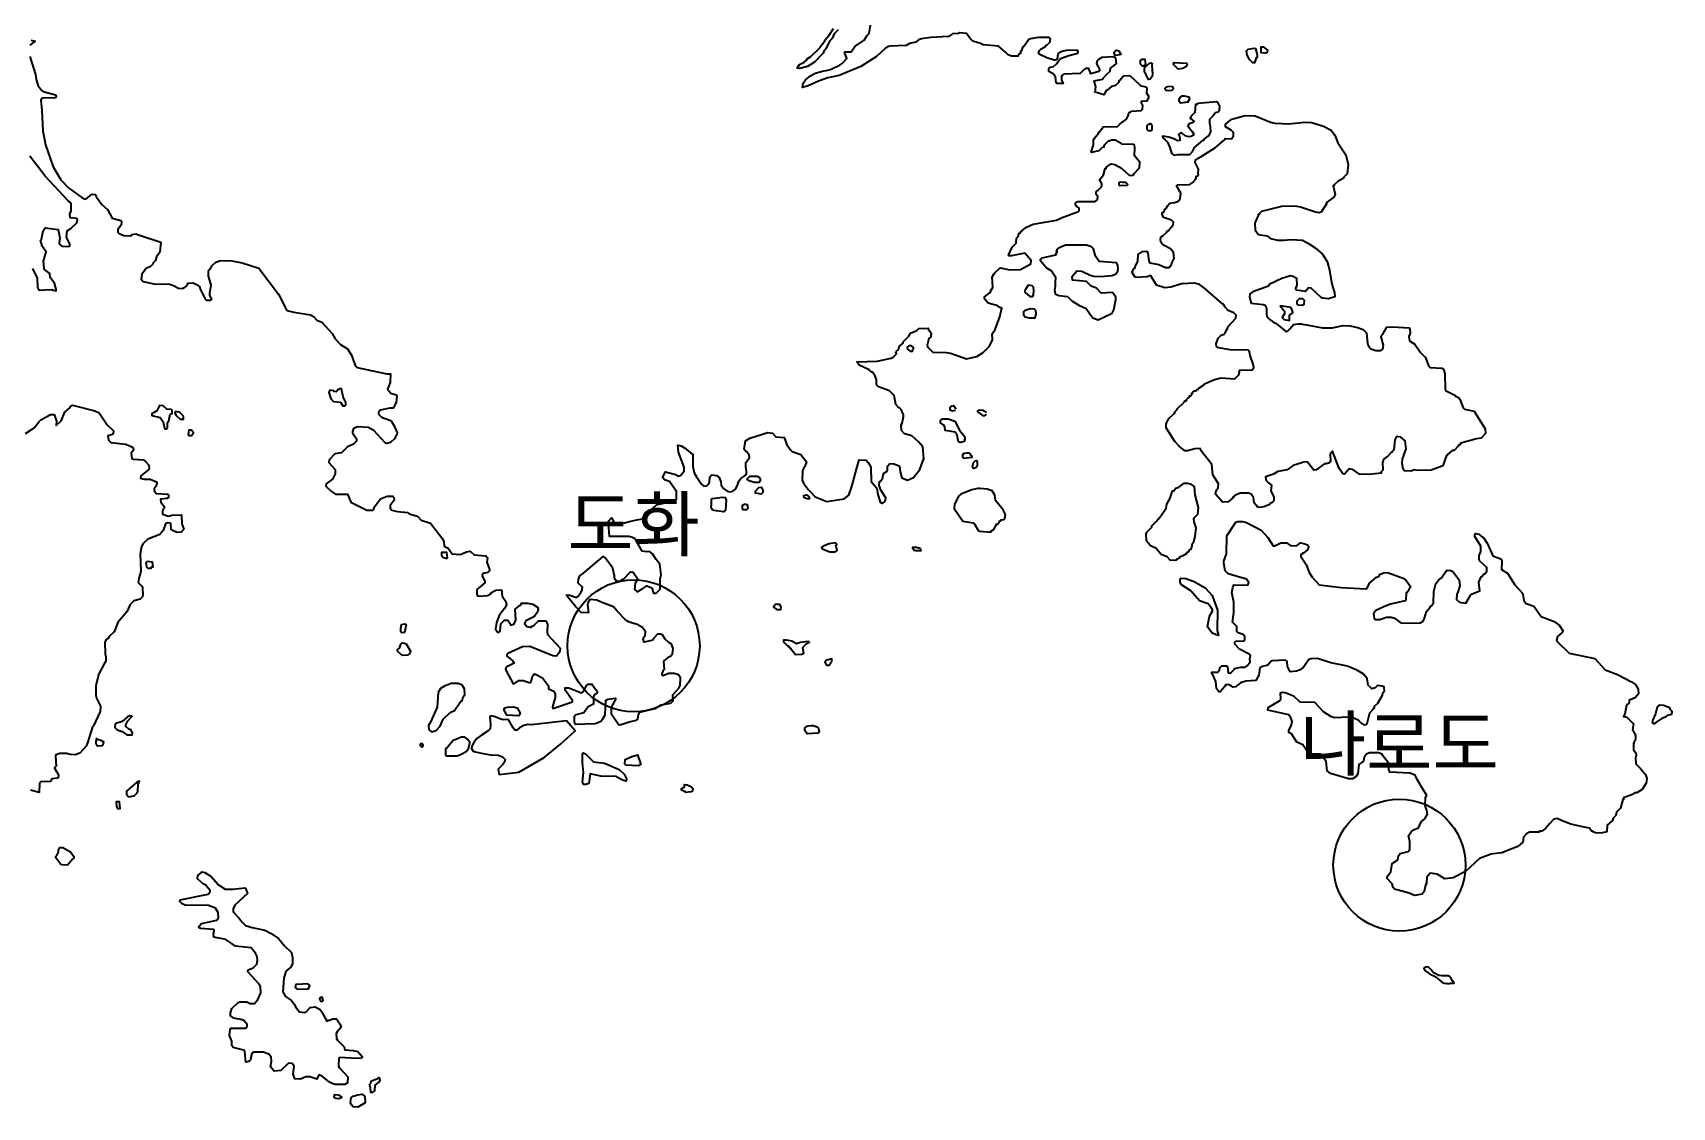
# Model space of a CAD drawing. Header units: millimetres. Extents: x -954552 to 1497340, y -301250 to 736091.
# Drawn here: x 218907 to 249946, y 97684 to 118029 of the extents above; entities that cross this region are included whole.
import ezdxf
from ezdxf.enums import TextEntityAlignment as Align

# ---------------------------------------------------------------- set-up
doc = ezdxf.new("R2010")
doc.units = ezdxf.units.MM
for name, color, linetype in [('2121', 7, 'Continuous'), ('2122', 7, 'Continuous'), ('AWS', 4, 'Continuous'), ('AWS명', 2, 'Continuous')]:
    doc.layers.add(name, color=color, linetype=linetype)
doc.styles.get("Standard").update_dxf_attribs({"font": ''})
doc.styles.get('Standard').set_extended_font_data('Gulim')

msp = doc.modelspace()

# ---------------------------------------------------------------- linework, layer by layer
at = {"layer": '2121', "color": 7}
for points in [[(218853, 117580), (218956, 117236), (218973, 117143), (219011, 117024), (219080, 116933), (219101, 116916), (219336, 116857), (219348, 116825), (219339, 116798), (219086, 116794), (219062, 116755), (219077, 116556), (219095, 116170), (219146, 115906), (219293, 115489), (219436, 115245), (219587, 115088), (219881, 114878), (219918, 114887), (220030, 114972), (220086, 114969), (220086, 114969), (220111, 114919), (220212, 114779), (220324, 114680), (220413, 114517), (220575, 114477), (220588, 114449), (220582, 114387), (220514, 114302), (220520, 114256), (220545, 114231), (220632, 114188), (220753, 114185), (220769, 114189), (220782, 114208), (220864, 114223), (220887, 114212), (221329, 114062), (221315, 113877), (221252, 113789), (221228, 113714), (221186, 113671), (221180, 113649), (221134, 113602), (221053, 113564), (220972, 113457), (220960, 113363), (220998, 113320), (221198, 113277), (221498, 113272), (221572, 113245), (221668, 113191), (221668, 113191), (221754, 113188), (221754, 113201), (221773, 113201), (221804, 113223), (221841, 113273), (221841, 113285), (221941, 113292), (222046, 113243), (222064, 113226), (222085, 113164), (222167, 113004), (222198, 112968), (222280, 112965), (222299, 112987), (222262, 113054), (222261, 113099), (222285, 113256), (222234, 113418), (222234, 113518), (222247, 113543), (222292, 113594), (222298, 113614), (222371, 113687), (222458, 113719), (222676, 113710), (222873, 113671), (223184, 113574), (223561, 113079), (223717, 112770), (223850, 112738), (224167, 112691), (224167, 112691), (224219, 112658), (224286, 112588), (224380, 112547), (224575, 112333), (224635, 112233), (224731, 112127), (224863, 112046), (224938, 111922), (225003, 111746), (225015, 111719), (225046, 111688), (225608, 111568), (225682, 111568), (225672, 111409), (225622, 111278), (225685, 111206), (225785, 111175), (225797, 111148), (225785, 111031), (225730, 110921), (225667, 110918), (225485, 110880), (225454, 110836), (225454, 110805), (225511, 110749), (225687, 110687), (225743, 110597), (225806, 110456), (225800, 110419), (225782, 110400), (225763, 110346), (225763, 110346), (225682, 110272), (225613, 110253), (225588, 110261), (225362, 110499), (225255, 110555), (225062, 110566), (224981, 110535), (224957, 110480), (224958, 110454), (225038, 110341), (225038, 110298), (224982, 110241), (224863, 110191), (224751, 110078), (224626, 110059), (224521, 109940), (224514, 109889), (224634, 109759), (224634, 109678), (224584, 109574), (224460, 109489), (224454, 109449), (224460, 109437), (224560, 109340), (224641, 109293), (224866, 109291), (224929, 109144), (225230, 108992), (225342, 108990), (225367, 109002), (225373, 109049), (225373, 109049), (225492, 109206), (225617, 109256), (225723, 109256), (225742, 109228), (225748, 109181), (225673, 109081), (225673, 109025), (225705, 108988), (225809, 108966), (226005, 108945), (226030, 108920), (226193, 108877), (226262, 108802), (226437, 108741), (226650, 108466), (226688, 108398), (226694, 108307), (226769, 108270), (226844, 108161), (227000, 108149), (227117, 108200), (227188, 108212), (227261, 108143), (227482, 108125), (227513, 108088), (227501, 108007), (227552, 107869), (227552, 107838), (227521, 107807), (227427, 107788), (227421, 107778), (227421, 107778), (227414, 107747), (227465, 107638), (227465, 107613), (227316, 107488), (227316, 107401), (227328, 107369), (227361, 107358), (227516, 107373), (227584, 107414), (227578, 107423), (227672, 107476), (227784, 107483), (227791, 107358), (227866, 107258), (227873, 107196), (227839, 107130), (227735, 106995), (227686, 106864), (227668, 106739), (227709, 106670), (227756, 106696), (227768, 106839), (227836, 106909), (227898, 106909), (227967, 106814), (228024, 106840), (228054, 106909), (228042, 107115), (228135, 107191), (228147, 107191), (228159, 107228), (228159, 107228), (228272, 107226), (228372, 107210), (228460, 107154), (228473, 107116), (228464, 107061), (228405, 106985), (228405, 106973), (228242, 106891), (228217, 106844), (228261, 106788), (228317, 106774), (228349, 106776), (228356, 106794), (228393, 106807), (228480, 106892), (228623, 106892), (228655, 106830), (228646, 106692), (228655, 106636), (228894, 106375), (228887, 106306), (228825, 106228), (228755, 106234), (228319, 106410), (228180, 106401), (227900, 106277), (227882, 106259), (227882, 106227), (227989, 106144), (228020, 106090), (227883, 106021), (227883, 106021), (227858, 105983), (227867, 105948), (228003, 105703), (228027, 105709), (228108, 105762), (228189, 105766), (228321, 105723), (228340, 105741), (228371, 105848), (228396, 105885), (228427, 105883), (228558, 105817), (228671, 105662), (228671, 105605), (228771, 105562), (228797, 105524), (228797, 105443), (228748, 105268), (228754, 105237), (229128, 105363), (229128, 105388), (228984, 105582), (228984, 105625), (229059, 105625), (229274, 105536), (229302, 105532), (229334, 105554), (229390, 105670), (229414, 105695), (229496, 105692), (229496, 105680), (229496, 105680), (229590, 105565), (229590, 105533), (229552, 105496), (229540, 105496), (229521, 105464), (229522, 105315), (229422, 105264), (229341, 105155), (229187, 105112), (229160, 105079), (229154, 104992), (229161, 104951), (229173, 104938), (229561, 104952), (229661, 104993), (229699, 105038), (229741, 105115), (229759, 105390), (229796, 105412), (229940, 105428), (229940, 105404), (229860, 105260), (229860, 105141), (230005, 104926), (230048, 104929), (230198, 104982), (230335, 105014), (230360, 105033), (230372, 105123), (230397, 105162), (230691, 105237), (230691, 105237), (230803, 105303), (230990, 105336), (231034, 105376), (231027, 105495), (231139, 105620), (231164, 105670), (231170, 105814), (231132, 105870), (231051, 105894), (230951, 105894), (230838, 105851), (230826, 105862), (230826, 105888), (230851, 105958), (230869, 105981), (230856, 106132), (230961, 106217), (230981, 106223), (231018, 106269), (231030, 106370), (230999, 106453), (230986, 106453), (230985, 106467), (230955, 106479), (230880, 106544), (230823, 106638), (230798, 106644), (230736, 106643), (230662, 106558), (230655, 106537), (230642, 106537), (230642, 106537), (230630, 106521), (230480, 106492), (230461, 106555), (230467, 106580), (230504, 106617), (230510, 106685), (230448, 106770), (230348, 106823), (230179, 106872), (230179, 106885), (230166, 106885), (230122, 106922), (229972, 107075), (229903, 107159), (229697, 107232), (229584, 107283), (229453, 107295), (229416, 107233), (229409, 107195), (229429, 107051), (229423, 107045), (229291, 107054), (229183, 107164), (229015, 107365), (229021, 107384), (229072, 107381), (229203, 107335), (229246, 107369), (229246, 107382), (229271, 107407), (229302, 107463), (229302, 107463), (229314, 107532), (229233, 107607), (229239, 107683), (229263, 107749), (229332, 107795), (229705, 108110), (229757, 108075), (229876, 107918), (229913, 107752), (229913, 107709), (229951, 107646), (230032, 107650), (230058, 107663), (230058, 107675), (230095, 107691), (230211, 107808), (230232, 107823), (230276, 107816), (230357, 107698), (230357, 107679), (230314, 107610), (230302, 107485), (230302, 107485), (230325, 107468), (230348, 107445), (230458, 107508), (230533, 107554), (230626, 107520), (230661, 107416), (230712, 107416), (230782, 107496), (230782, 107687), (230805, 107768), (230776, 107965), (230712, 108057), (230637, 108161), (230580, 108205), (230524, 108201), (230442, 108216), (230311, 108444), (230261, 108471), (230192, 108491), (229825, 108490), (229804, 108742), (229810, 108783), (229866, 108846), (229916, 108758), (229954, 108749), (230085, 108744), (230229, 108784), (230229, 108784), (230344, 108807), (230517, 108838), (230597, 108985), (230714, 109091), (230881, 109128), (231059, 109152), (231096, 109202), (231095, 109340), (231095, 109340), (230976, 109515), (230976, 109528), (230869, 109561), (230838, 109599), (230838, 109618), (230887, 109718), (231075, 109665), (231119, 109631), (231169, 109644), (231169, 109644), (231238, 109725), (231237, 109806), (231130, 110087), (231117, 110218), (231180, 110207), (231246, 110169), (231393, 110051), (231405, 110051), (231406, 109817), (231431, 109695), (231475, 109623), (231495, 109597), (231569, 109483), (231613, 109444), (231667, 109453), (231709, 109486), (231719, 109521), (231726, 109614), (231757, 109658), (231809, 109653), (231851, 109646), (231900, 109611), (231931, 109527), (231942, 109462), (231986, 109402), (232051, 109350), (232104, 109339), (232161, 109348), (232212, 109386), (232246, 109443), (232273, 109538), (232273, 109538), (232313, 109590), (232372, 109627), (232417, 109669), (232417, 109724), (232406, 109810), (232407, 109894), (232451, 109947), (232474, 109985), (232467, 110029), (232426, 110092), (232408, 110099), (232373, 110147), (232398, 110304), (232485, 110355), (232822, 110462), (232910, 110449), (232978, 110380), (233135, 110366), (233185, 110228), (233257, 110127), (233285, 110098), (233448, 110045), (233555, 109903), (233521, 109819), (233502, 109800), (233480, 109733), (233475, 109558), (233501, 109501), (233594, 109374), (233626, 109345), (233719, 109239), (233942, 109151), (234270, 109204), (234358, 109274), (234417, 109438), (234500, 109767), (234554, 109943), (234686, 109937), (234725, 109895), (234774, 109806), (234780, 109531), (234885, 109403), (234900, 109336), (234900, 109313), (234950, 109144), (234988, 109120), (235001, 109123), (235044, 109157), (235057, 109220), (234962, 109371), (234943, 109422), (234934, 109457), (234936, 109532), (234956, 109537), (234993, 109588), (235015, 109682), (235080, 109726), (235092, 109750), (235092, 109825), (235136, 109870), (235211, 109864), (235211, 109864), (235268, 109849), (235315, 109820), (235327, 109714), (235362, 109603), (235468, 109556), (235579, 109608), (235702, 109761), (235779, 109966), (235761, 110190), (235679, 110283), (235552, 110396), (235408, 110433), (235352, 110495), (235345, 110608), (235364, 110639), (235395, 110758), (235392, 110794), (235351, 110895), (235318, 110925), (235305, 110925), (235244, 110989), (235218, 111160), (235125, 111250), (234918, 111325), (234881, 111362), (234880, 111462), (234855, 111524), (234805, 111602), (234792, 111602), (234739, 111646), (234552, 111737), (234507, 111797), (234891, 111812), (235160, 111869), (235197, 111887), (235260, 111950), (235247, 111969), (235253, 111992), (235297, 112032), (235316, 112094), (235384, 112151), (235384, 112151), (235384, 112176), (235491, 112284), (235524, 112342), (235645, 112392), (235686, 112432), (235858, 112437), (235858, 112424), (235915, 112340), (235908, 112271), (235871, 112240), (235840, 112115), (235846, 112084), (235946, 111984), (236209, 111973), (236209, 111973), (236283, 111960), (236428, 111912), (236585, 111857), (236778, 111900), (236899, 111978), (237020, 112093), (237080, 112214), (237068, 112328), (237128, 112413), (237171, 112528), (237213, 112648), (237256, 112813), (237217, 112825), (237179, 112860), (236993, 112912), (236924, 112993), (236924, 113031), (237030, 113112), (237042, 113112), (237042, 113137), (237085, 113208), (237073, 113412), (237085, 113415), (237098, 113441), (237085, 113447), (237117, 113462), (237123, 113481), (237222, 113581), (237403, 113538), (237610, 113545), (237803, 113652), (237809, 113714), (237692, 113855), (237434, 113804), (237384, 113807), (237378, 113816), (237448, 113969), (237527, 114045), (237533, 114139), (237564, 114170), (237583, 114233), (237608, 114244), (237608, 114244), (237608, 114256), (237707, 114345), (237844, 114408), (238287, 114479), (238394, 114529), (238705, 114643), (238718, 114655), (238718, 114705), (238687, 114736), (238674, 114736), (238649, 114767), (238649, 114811), (238661, 114823), (238690, 114833), (239011, 114834), (239054, 114859), (239067, 114875), (239073, 114931), (239042, 114969), (239042, 115012), (239054, 115037), (239073, 115043), (239141, 115113), (239147, 115131), (239147, 115169), (239103, 115243), (239178, 115338), (239209, 115462), (239228, 115462), (239228, 115475), (239296, 115538), (239296, 115538), (239324, 115547), (239396, 115538), (239521, 115464), (239671, 115326), (239740, 115330), (239759, 115364), (239858, 115471), (239864, 115577), (239764, 115696), (239770, 115858), (239763, 115896), (239750, 115911), (239526, 115919), (239513, 115935), (239401, 115994), (239338, 115994), (239263, 115969), (239194, 115900), (239194, 115887), (239182, 115887), (239182, 115862), (239154, 115859), (239089, 115794), (238952, 115761), (238945, 115771), (238989, 115906), (238988, 116017), (239001, 116017), (239006, 116036), (239084, 116128), (239084, 116147), (239084, 116147), (239101, 116153), (239175, 116250), (239443, 116257), (239493, 116305), (239612, 116391), (239649, 116470), (239656, 116514), (239669, 116527), (239689, 116528), (239713, 116546), (239892, 116555), (239918, 116583), (239923, 116651), (239898, 116705), (239898, 116736), (240004, 116740), (240035, 116796), (240035, 116821), (239997, 116883), (240004, 116980), (239985, 117002), (239897, 117020), (239879, 117033), (239684, 117214), (239558, 117206), (239486, 117126), (239474, 117126), (239461, 117089), (239409, 117031), (239328, 117013), (239247, 116941), (239247, 116941), (239228, 116937), (239185, 116853), (239023, 116902), (239035, 117005), (239003, 117117), (239166, 117149), (239166, 117162), (239246, 117252), (239303, 117301), (239309, 117362), (239382, 117407), (239427, 117450), (239414, 117540), (239405, 117555), (239359, 117571), (239146, 117558), (239083, 117524), (239058, 117499), (239046, 117440), (239102, 117337), (239103, 117311), (239090, 117299), (238940, 117254), (238902, 117351), (238852, 117351), (238809, 117329), (238740, 117261), (238428, 117244), (238391, 117222), (238384, 117203), (238385, 117140), (238385, 117140), (238416, 117069), (238297, 117071), (238284, 117084), (238272, 117197), (238228, 117253), (238142, 117297), (238146, 117352), (238177, 117377), (238230, 117393), (238288, 117442), (238312, 117474), (238320, 117485), (238364, 117544), (238523, 117600), (238695, 117641), (238701, 117667), (238677, 117698), (238470, 117694), (238388, 117675), (238321, 117634), (238305, 117578), (238306, 117572), (238309, 117550), (238304, 117539), (238287, 117519), (238259, 117509), (238244, 117509), (238108, 117552), (237958, 117626), (237946, 117642), (237970, 117695), (237970, 117695), (238001, 117726), (238081, 117767), (238095, 117793), (238114, 117799), (238170, 117858), (238176, 117914), (238150, 117942), (237944, 117939), (237795, 117913), (237757, 117895), (237682, 117781), (237651, 117762), (237623, 117679), (237610, 117676), (237608, 117638), (237596, 117638), (237558, 117594), (237564, 117584), (237439, 117587), (237371, 117611), (237321, 117665), (237189, 117774), (236901, 117798), (236870, 117817), (236702, 117872), (236652, 117919), (236582, 118015), (236458, 118029), (236433, 118013), (236319, 118011), (236245, 117958), (236245, 117958), (235908, 117942), (235734, 117916), (235673, 117897), (235626, 117850), (235507, 117823), (235445, 117786), (235139, 117776), (235108, 117767), (235053, 117735), (234879, 117578), (234585, 117390), (234174, 117222), (233960, 117176), (233782, 117110), (233587, 117023), (233478, 116990), (233492, 117078), (233539, 117136), (233629, 117215), (233718, 117263), (233861, 117301), (233960, 117320), (234011, 117331), (234190, 117419), (234229, 117447), (234322, 117539), (234278, 117661), (234284, 117670), (234403, 117670), (234472, 117771), (234646, 117890), (234646, 117890), (234705, 117975), (234739, 118015), (234770, 118171)], [(234158, 118088), (234077, 118006), (234040, 117919), (233990, 117869), (233922, 117726), (233889, 117692), (233869, 117646), (233704, 117474), (233573, 117393), (233429, 117350), (233380, 117357), (233423, 117427), (233510, 117471), (233560, 117517), (233566, 117534), (233636, 117582), (233816, 117750), (233816, 117762), (233903, 117874), (233902, 117887), (233985, 117983), (233985, 117983), (234067, 118107)], [(218871, 117892), (218952, 117872), (218852, 117792)], [(218904, 113563), (218992, 113382), (218996, 113204), (219024, 113157), (219256, 113170), (219349, 113145), (219349, 113176), (219317, 113289), (219236, 113396), (219229, 113471), (219129, 113545), (219123, 113563), (219110, 113707), (219159, 113882), (219078, 113994), (219077, 114020), (219055, 114094), (219071, 114119), (219101, 114276), (219139, 114338), (219389, 114305), (219420, 114145), (219409, 114052), (219409, 114052), (219415, 114024), (219458, 113986), (219596, 113984), (219608, 113996), (219607, 114024), (219545, 114158), (219558, 114277), (219626, 114324), (219744, 114428), (219751, 114484), (219738, 114515), (219613, 114527), (219606, 114609), (219631, 114653), (219631, 114787), (219606, 114824), (219568, 114852), (219142, 115313), (218853, 115693)]]:
    msp.add_lwpolyline(points, dxfattribs=at)
at = {"layer": '2122', "color": 7}
for points in [[(239503, 117636), (239491, 117669), (239454, 117688), (239434, 117692), (239410, 117696), (239387, 117670), (239375, 117635), (239388, 117613), (239409, 117606), (239452, 117612), (239511, 117625), (239504, 117637), (239504, 117637)], [(241901, 117604), (241888, 117690), (241919, 117721), (242031, 117740), (242055, 117731), (242091, 117612), (242088, 117559), (242070, 117553), (242038, 117459), (242007, 117459), (241944, 117524), (241901, 117604), (241901, 117604)], [(242163, 117703), (242162, 117766), (242199, 117766), (242281, 117703), (242275, 117660), (242250, 117644), (242163, 117647), (242163, 117703), (242163, 117703)], [(239946, 117402), (239946, 117415), (239983, 117427), (239970, 117526), (239895, 117526), (239871, 117502), (239871, 117440), (239908, 117402), (239946, 117402), (239946, 117402)], [(239952, 117302), (239958, 117364), (240052, 117452), (240076, 117459), (240102, 117446), (240096, 117409), (240108, 117246), (240103, 117202), (240065, 117150), (240028, 117146), (239981, 117246), (239952, 117283), (239952, 117302), (239952, 117302)], [(240632, 117459), (240757, 117455), (240764, 117427), (240739, 117382), (240683, 117354), (240590, 117341), (240501, 117429), (240507, 117460), (240514, 117467), (240632, 117459), (240632, 117459)], [(240830, 116442), (240821, 116407), (240860, 116379), (240893, 116352), (240879, 116332), (240840, 116318), (240796, 116296), (240777, 116265), (240804, 116223), (240863, 116156), (240883, 116120), (240880, 116089), (240841, 116067), (240791, 116058), (240744, 116072), (240685, 116111), (240651, 116139), (240629, 116130), (240599, 116100), (240615, 116066), (240624, 116027), (240621, 115988), (240582, 115985), (240512, 116024), (240417, 116052), (240342, 116065), (240311, 116071), (240295, 116062), (240306, 116032), (240345, 116001), (240390, 115957), (240390, 115957), (240432, 115856), (240469, 115748), (240513, 115712), (240595, 115724), (240814, 115724), (240864, 115781), (240901, 115856), (241065, 115996), (241085, 116002), (241085, 116015), (241158, 116074), (241191, 116113), (241212, 116151), (241207, 116255), (241191, 116305), (241193, 116394), (241257, 116457), (241257, 116470), (241298, 116519), (241348, 116535), (241373, 116564), (241379, 116632), (241341, 116717), (241316, 116722), (240963, 116688), (240951, 116672), (240923, 116668), (240905, 116518), (240830, 116442), (240830, 116442)], [(240484, 117003), (240414, 117014), (240367, 117000), (240342, 116975), (240367, 116944), (240417, 116936), (240481, 116942), (240501, 116970), (240498, 116998), (240476, 117009), (240476, 117009)], [(240704, 116833), (240797, 116814), (240809, 116774), (240773, 116724), (240779, 116718), (240635, 116698), (240610, 116730), (240610, 116773), (240628, 116804), (240666, 116836), (240704, 116833), (240704, 116833)], [(240087, 116177), (240100, 116190), (240100, 116265), (240074, 116303), (240050, 116303), (240050, 116290), (240025, 116290), (239999, 116265), (239999, 116202), (240025, 116177), (240087, 116177), (240087, 116177)], [(239554, 115203), (239597, 115202), (239634, 115161), (239629, 115136), (239491, 115132), (239478, 115145), (239478, 115189), (239503, 115205), (239554, 115203), (239554, 115203)], [(237687, 113150), (237692, 113115), (237787, 113034), (237836, 113034), (237855, 113066), (237859, 113147), (237855, 113209), (237830, 113237), (237750, 113247), (237687, 113150), (237687, 113150)], [(242912, 112993), (242891, 112995), (242841, 112944), (242841, 112895), (242860, 112876), (242941, 112870), (242978, 112892), (242984, 112957), (242953, 112989), (242912, 112993), (242912, 112993)], [(237774, 112796), (237681, 112765), (237662, 112746), (237662, 112689), (237693, 112652), (237717, 112645), (237780, 112631), (237888, 112634), (237906, 112715), (237899, 112768), (237874, 112797), (237793, 112803), (237774, 112796), (237774, 112796)], [(242523, 112861), (242604, 112757), (242604, 112706), (242561, 112637), (242598, 112600), (242699, 112582), (242698, 112682), (242766, 112728), (242752, 112782), (242723, 112829), (242523, 112861), (242523, 112861)], [(235582, 112068), (235546, 112099), (235494, 112099), (235461, 112078), (235466, 112037), (235521, 111998), (235562, 112001), (235567, 112027), (235585, 112071), (235585, 112071)], [(224541, 111118), (224554, 111089), (224598, 111046), (224736, 111033), (224779, 110965), (224817, 110965), (224836, 110984), (224835, 111028), (224784, 111136), (224753, 111287), (224729, 111293), (224710, 111276), (224698, 111279), (224648, 111233), (224610, 111236), (224604, 111246), (224528, 111264), (224510, 111226), (224541, 111118), (224541, 111118)], [(218771, 110439), (218934, 110551), (219027, 110670), (219062, 110698), (219245, 110800), (219313, 110803), (219356, 110673), (219351, 110593), (219445, 110684), (219516, 110844), (219613, 110935), (219613, 110947), (219657, 110979), (219657, 110979), (220082, 110868), (220163, 110831), (220314, 110603), (220433, 110494), (220426, 110438), (220414, 110425), (220326, 110397), (220339, 110316), (220384, 110269), (220671, 110239), (220796, 110183), (220808, 110168), (220814, 110126), (220772, 110071), (220785, 109968), (220814, 109954), (221003, 109940), (221050, 109906), (221103, 109844), (221110, 109765), (220954, 109640), (220948, 109596), (221017, 109575), (221129, 109578), (221248, 109525), (221254, 109504), (221242, 109447), (221205, 109394), (221205, 109363), (221243, 109303), (221461, 109292), (221461, 109292), (221480, 109267), (221474, 109230), (221445, 109211), (221325, 109198), (221331, 109141), (221400, 109054), (221397, 109027), (221378, 109008), (221363, 108970), (221363, 108916), (221475, 108879), (221538, 108892), (221725, 108899), (221726, 108731), (221764, 108631), (221714, 108571), (221639, 108564), (221538, 108611), (221526, 108624), (221520, 108736), (221513, 108746), (221457, 108752), (221419, 108730), (221376, 108604), (221314, 108526), (221083, 108441), (220996, 108360), (220965, 108303), (220940, 108165), (220951, 107833), (220913, 107694), (220913, 107694), (220905, 107622), (220986, 107535), (220993, 107360), (220938, 107304), (220818, 107272), (220750, 107203), (220688, 107065), (220514, 106865), (220446, 106683), (220355, 106599), (220338, 106568), (220290, 106533), (220271, 106483), (220277, 106271), (220290, 106214), (220291, 106133), (220260, 106077), (220155, 105888), (220099, 105670), (220101, 105480), (220112, 105427), (220188, 105276), (220182, 105176), (220058, 104908), (220039, 104889), (219944, 104581), (219915, 104519), (219797, 104388), (219710, 104356), (219614, 104364), (219548, 104381), (219548, 104381), (219416, 104380), (219341, 104355), (219335, 104337), (219349, 104143), (219318, 104106), (219393, 103980), (219387, 103924), (219374, 103912), (219268, 103905), (219243, 103849), (219062, 103848), (219037, 103823), (219025, 103642), (218863, 103685)], [(221321, 110744), (221375, 110660), (221401, 110542), (221408, 110532), (221444, 110529), (221457, 110554), (221457, 110647), (221483, 110681), (221506, 110810), (221544, 110823), (221543, 110878), (221524, 110894), (221443, 110904), (221374, 110966), (221306, 110972), (221256, 110869), (221163, 110812), (221163, 110781), (221321, 110744), (221321, 110744)], [(221692, 110840), (221681, 110848), (221606, 110855), (221594, 110826), (221619, 110780), (221700, 110711), (221762, 110711), (221762, 110768), (221692, 110840), (221692, 110840)], [(236388, 110901), (236362, 110943), (236334, 110966), (236298, 110958), (236267, 110924), (236272, 110888), (236321, 110868), (236373, 110881), (236373, 110881)], [(236963, 110841), (236895, 110875), (236833, 110880), (236795, 110867), (236815, 110836), (236878, 110794), (236911, 110776), (236955, 110802), (236955, 110802)], [(221913, 110405), (221951, 110456), (221913, 110505), (221863, 110505), (221851, 110417), (221864, 110405), (221913, 110405), (221913, 110405)], [(236300, 110476), (236183, 110495), (236176, 110567), (236156, 110596), (236095, 110641), (236095, 110685), (236132, 110716), (236239, 110717), (236363, 110674), (236454, 110507), (236552, 110380), (236552, 110324), (236540, 110321), (236552, 110315), (236540, 110290), (236478, 110271), (236447, 110274), (236434, 110286), (236408, 110411), (236370, 110464), (236300, 110476), (236300, 110476)], [(236589, 110067), (236541, 110065), (236510, 110043), (236510, 109993), (236528, 109974), (236691, 109991), (236685, 110019), (236661, 110040), (236661, 110059), (236641, 110069), (236589, 110067), (236589, 110067)], [(236785, 109896), (236788, 109824), (236760, 109790), (236716, 109780), (236697, 109816), (236718, 109891), (236749, 109925), (236777, 109927), (236785, 109896), (236785, 109896)], [(232423, 109579), (232467, 109552), (232566, 109522), (232668, 109521), (232694, 109561), (232675, 109602), (232619, 109630), (232475, 109626), (232423, 109579), (232423, 109579)], [(232644, 109410), (232582, 109345), (232582, 109320), (232701, 109299), (232738, 109330), (232738, 109368), (232713, 109418), (232644, 109410), (232644, 109410)], [(233599, 109197), (233550, 109208), (233512, 109226), (233503, 109269), (233553, 109278), (233596, 109255), (233620, 109217), (233599, 109197), (233599, 109197)], [(236837, 109398), (236799, 109400), (236685, 109374), (236475, 109293), (236431, 109255), (236417, 109209), (236357, 109105), (236351, 109024), (236514, 108784), (236714, 108750), (236732, 108738), (236815, 108601), (236836, 108590), (237043, 108574), (237040, 108583), (237108, 108630), (237151, 108727), (237170, 108727), (237206, 108764), (237215, 108788), (237234, 108786), (237244, 108809), (237289, 108815), (237313, 108840), (237326, 108909), (237281, 108996), (237131, 109171), (237124, 109276), (237068, 109358), (236974, 109389), (236837, 109398), (236837, 109398)], [(240182, 108781), (240273, 108889), (240362, 109025), (240380, 109106), (240436, 109204), (240485, 109357), (240517, 109357), (240517, 109369), (240538, 109383), (240551, 109408), (240607, 109427), (240703, 109501), (240762, 109503), (240822, 109489), (240897, 109439), (240910, 109277), (240974, 109040), (240956, 108908), (240887, 108837), (240881, 108818), (240887, 108768), (240925, 108652), (240911, 108492), (240877, 108371), (240858, 108352), (240847, 108281), (240820, 108240), (240795, 108227), (240783, 108192), (240758, 108189), (240752, 108180), (240752, 108180), (240758, 108171), (240683, 108124), (240616, 108099), (240616, 108080), (240565, 108063), (240565, 108051), (240540, 108035), (240440, 108041), (240384, 108107), (240271, 108150), (240170, 108268), (240071, 108312), (239995, 108411), (239988, 108537), (240001, 108574), (240094, 108668), (240094, 108693), (240182, 108781), (240182, 108781)], [(231755, 109099), (231758, 109196), (231776, 109208), (231964, 109237), (232014, 109231), (232032, 109179), (232021, 108991), (231984, 108956), (231799, 108983), (231777, 108996), (231752, 109039), (231755, 109099), (231755, 109099)], [(232427, 109005), (232452, 109029), (232440, 109091), (232377, 109104), (232377, 109091), (232339, 109080), (232340, 109016), (232352, 109005), (232427, 109005), (232427, 109005)], [(233985, 108351), (233873, 108307), (233841, 108282), (233854, 108256), (233998, 108200), (234098, 108198), (234135, 108223), (234110, 108329), (234129, 108335), (234129, 108348), (234103, 108370), (233985, 108351), (233985, 108351)], [(226745, 108073), (226757, 108086), (226745, 108186), (226645, 108185), (226645, 108135), (226670, 108098), (226745, 108073), (226745, 108073)], [(235637, 108290), (235709, 108269), (235722, 108222), (235632, 108219), (235591, 108228), (235566, 108265), (235566, 108291), (235637, 108290), (235637, 108290)], [(221147, 107891), (221160, 107917), (221185, 107917), (221172, 108004), (221072, 108015), (221047, 107991), (221060, 107916), (221085, 107891), (221147, 107891), (221147, 107891)], [(241354, 106615), (241311, 106626), (241232, 106667), (241150, 106779), (241187, 106985), (241243, 107079), (241243, 107104), (241212, 107153), (241161, 107216), (240999, 107272), (240829, 107459), (240653, 107576), (240629, 107620), (240628, 107689), (240641, 107702), (240735, 107696), (240897, 107640), (241104, 107516), (241236, 107373), (241336, 107098), (241332, 106712), (241354, 106615), (241354, 106615)], [(233004, 107211), (233045, 107208), (233071, 107151), (233065, 107101), (233006, 107105), (232939, 107154), (232939, 107173), (232977, 107213), (233004, 107211), (233004, 107211)], [(225874, 106755), (225887, 106826), (225956, 106836), (225975, 106821), (225944, 106670), (225893, 106665), (225875, 106683), (225874, 106755), (225874, 106755)], [(225938, 106472), (225975, 106458), (226058, 106321), (226039, 106268), (226001, 106243), (225901, 106239), (225814, 106317), (225814, 106348), (225851, 106379), (225878, 106451), (225907, 106480), (225938, 106472), (225938, 106472)], [(233613, 106484), (233535, 106447), (233483, 106382), (233498, 106291), (233492, 106271), (233467, 106256), (233349, 106252), (233274, 106344), (233267, 106363), (233248, 106370), (233248, 106382), (233223, 106395), (233223, 106407), (233198, 106420), (233129, 106492), (233129, 106533), (233173, 106536), (233279, 106515), (233365, 106467), (233443, 106492), (233584, 106509), (233613, 106484), (233613, 106484)], [(233964, 106155), (233936, 106148), (233905, 106114), (233937, 106052), (233987, 106052), (234036, 106130), (234036, 106174), (233964, 106155), (233964, 106155)], [(226561, 105258), (226437, 104973), (226399, 104910), (226406, 104839), (226456, 104792), (226543, 104817), (226618, 104899), (226674, 105029), (226811, 105156), (226892, 105196), (226998, 105354), (227012, 105370), (227038, 105377), (227054, 105456), (227085, 105499), (227078, 105606), (227034, 105678), (226959, 105706), (226828, 105705), (226700, 105658), (226628, 105611), (226579, 105536), (226561, 105258), (226561, 105258)], [(228011, 105268), (228079, 105248), (228135, 105147), (228111, 105092), (227879, 105109), (227823, 105215), (227846, 105244), (227892, 105262), (228011, 105268), (228011, 105268)], [(249627, 105133), (249572, 105008), (249572, 104958), (249591, 104946), (249645, 104968), (249784, 105062), (249834, 105084), (249860, 105109), (249940, 105129), (249946, 105172), (249909, 105213), (249909, 105238), (249789, 105290), (249709, 105295), (249684, 105284), (249652, 105240), (249627, 105133), (249627, 105133)], [(220788, 105089), (220745, 105094), (220701, 105078), (220601, 104985), (220477, 104953), (220464, 104940), (220458, 104871), (220502, 104828), (220602, 104797), (220690, 104735), (220790, 104738), (220796, 104776), (220764, 104829), (220728, 104845), (220670, 104894), (220671, 104927), (220707, 105003), (220788, 105089), (220788, 105089)], [(227734, 103982), (228112, 104031), (228592, 104309), (228896, 104561), (229174, 104814), (229009, 105003), (228347, 104925), (228278, 104934), (228201, 104915), (228123, 104865), (228073, 104824), (228032, 104824), (228005, 104869), (227950, 104956), (227922, 105010), (227881, 105024), (227812, 105019), (227749, 105037), (227662, 105073), (227611, 105091), (227575, 105087), (227561, 105068), (227566, 105014), (227575, 104909), (227567, 104849), (227526, 104813), (227403, 104730), (227316, 104666), (227257, 104593), (227221, 104519), (227216, 104474), (227216, 104474), (227244, 104424), (227317, 104410), (227436, 104383), (227573, 104356), (227719, 104352), (227801, 104316), (227852, 104270), (227838, 104216), (227797, 104165), (227756, 104124), (227720, 104083), (227734, 103982), (227734, 103982)], [(220180, 104639), (220246, 104602), (220241, 104564), (220219, 104530), (220134, 104523), (220109, 104570), (220115, 104664), (220140, 104645), (220180, 104639), (220180, 104639)], [(226959, 104346), (227030, 104373), (227112, 104419), (227157, 104474), (227175, 104542), (227184, 104592), (227143, 104647), (227088, 104688), (227015, 104688), (226945, 104658), (226863, 104625), (226745, 104481), (226720, 104468), (226720, 104349), (226733, 104337), (226933, 104337), (226959, 104346), (226959, 104346)], [(233652, 104909), (233684, 104910), (233759, 104889), (233784, 104861), (233797, 104798), (233778, 104767), (233566, 104753), (233527, 104818), (233522, 104854), (233532, 104873), (233547, 104890), (233584, 104906), (233652, 104909), (233652, 104909)], [(226244, 104568), (226240, 104531), (226271, 104504), (226301, 104531), (226287, 104562), (226267, 104565), (226244, 104568), (226244, 104568)], [(229728, 104201), (230007, 104079), (230101, 103989), (230145, 103899), (230139, 103861), (230071, 103876), (229945, 103948), (229664, 103953), (229458, 103996), (229434, 103815), (229377, 103793), (229340, 103796), (229315, 103841), (229333, 104020), (229316, 104209), (229313, 104383), (229325, 104396), (229369, 104377), (229525, 104222), (229728, 104201), (229728, 104201)], [(230251, 104323), (230356, 104355), (230419, 104174), (230376, 104146), (230138, 104158), (230119, 104179), (230125, 104267), (230251, 104323), (230251, 104323)], [(220716, 103562), (220825, 103583), (220881, 103635), (220893, 103660), (220902, 103792), (220928, 103855), (220877, 103842), (220681, 103666), (220681, 103610), (220716, 103562), (220716, 103562)], [(231297, 103790), (231376, 103750), (231402, 103722), (231395, 103678), (231369, 103653), (231265, 103643), (231265, 103655), (231190, 103687), (231190, 103718), (231245, 103753), (231245, 103796), (231297, 103790), (231297, 103790)], [(220564, 103341), (220551, 103466), (220488, 103466), (220489, 103378), (220513, 103340), (220564, 103341), (220564, 103341)], [(219517, 102576), (219623, 102520), (219686, 102432), (219686, 102401), (219648, 102375), (219648, 102362), (219625, 102346), (219573, 102276), (219555, 102269), (219462, 102272), (219436, 102282), (219342, 102406), (219342, 102431), (219361, 102450), (219392, 102512), (219391, 102550), (219416, 102600), (219473, 102600), (219517, 102576), (219517, 102576)], [(222806, 101268), (222866, 101192), (222934, 101122), (223058, 101089), (223147, 101069), (223299, 101034), (223418, 100974), (223561, 100881), (223675, 100743), (223803, 100615), (223822, 100516), (223822, 100403), (223791, 100334), (223729, 100284), (223692, 100233), (223660, 100125), (223643, 99871), (223693, 99781), (223806, 99707), (223861, 99632), (223879, 99585), (223956, 99491), (224054, 99480), (224081, 99492), (224156, 99573), (224256, 99586), (224345, 99535), (224375, 99499), (224476, 99315), (224505, 99330), (224529, 99330), (224581, 99360), (224657, 99357), (224721, 99260), (224744, 99201), (224668, 99114), (224651, 99081), (224658, 98985), (224677, 98954), (224802, 98829), (224814, 98769), (224975, 98757), (225058, 98740), (225146, 98643), (225146, 98643), (225146, 98624), (225122, 98615), (225040, 98608), (224716, 98626), (224703, 98613), (224697, 98463), (224717, 98429), (224873, 98258), (224867, 98145), (224817, 98111), (224629, 98113), (224575, 98134), (224523, 98157), (224386, 98275), (224323, 98299), (224286, 98212), (224154, 98261), (224079, 98261), (223973, 98217), (223867, 98220), (223835, 98317), (223854, 98454), (223837, 98497), (223816, 98510), (223748, 98516), (223605, 98378), (223479, 98365), (223410, 98446), (223426, 98552), (223422, 98634), (223378, 98690), (223266, 98727), (223091, 98727), (223091, 98727), (223065, 98714), (223047, 98682), (223029, 98582), (222994, 98552), (222941, 98535), (222922, 98738), (222903, 98766), (222703, 98816), (222678, 98850), (222673, 98936), (222634, 99043), (222643, 99152), (222658, 99181), (222939, 99179), (222964, 99220), (222964, 99251), (222908, 99322), (222877, 99338), (222713, 99372), (222651, 99412), (222651, 99469), (222675, 99556), (222793, 99669), (222825, 99679), (222962, 99682), (223025, 99651), (223106, 99648), (223168, 99726), (223224, 99851), (223218, 99970), (223193, 100011), (222979, 100250), (222985, 100288), (222985, 100288), (223079, 100326), (223147, 100395), (223160, 100463), (223153, 100538), (223121, 100603), (223040, 100701), (222746, 100736), (222559, 100862), (222334, 100901), (222330, 100958), (222339, 101030), (222327, 101051), (222083, 101069), (222058, 101081), (222052, 101091), (222058, 101112), (222101, 101160), (222389, 101226), (222426, 101267), (222419, 101373), (222369, 101454), (222231, 101504), (221794, 101511), (221737, 101536), (221688, 101580), (221700, 101614), (222225, 101716), (222268, 101760), (222268, 101785), (222187, 101875), (222187, 101888), (222187, 101888), (222136, 101909), (222024, 102009), (222029, 102072), (222104, 102128), (222106, 102140), (222167, 102128), (222286, 102054), (222424, 101892), (222549, 101814), (222693, 101810), (222924, 101837), (222937, 101831), (222974, 101731), (222731, 101512), (222700, 101442), (222701, 101386), (222806, 101268)], [(245815, 100030), (245788, 100077), (245760, 100122), (245727, 100157), (245706, 100169), (245659, 100173), (245607, 100169), (245582, 100169), (245534, 100181), (245487, 100200), (245443, 100225), (245412, 100247), (245374, 100290), (245337, 100328), (245303, 100340), (245251, 100321), (245241, 100309), (245264, 100275), (245303, 100247), (245344, 100218), (245387, 100193), (245432, 100170), (245476, 100146), (245489, 100138), (245528, 100103), (245565, 100068), (245606, 100040), (245629, 100030), (245677, 100025), (245728, 100028), (245753, 100030), (245803, 100030), (245815, 100030), (245815, 100030)], [(224011, 100017), (223886, 100010), (223874, 99950), (223911, 99920), (224130, 99923), (224155, 99986), (224117, 100023), (224011, 100017), (224011, 100017)], [(224357, 99694), (224384, 99687), (224402, 99706), (224399, 99737), (224381, 99769), (224354, 99763), (224337, 99737), (224345, 99710), (224357, 99694), (224357, 99694)], [(225281, 98096), (225295, 98058), (225298, 97966), (225348, 97969), (225386, 97997), (225392, 98102), (225473, 98164), (225485, 98197), (225473, 98238), (225452, 98239), (225435, 98219), (225310, 98172), (225300, 98134), (225281, 98114), (225281, 98096), (225281, 98096)], [(224690, 97918), (224705, 97915), (224755, 97870), (224718, 97848), (224693, 97845), (224624, 97854), (224612, 97888), (224624, 97926), (224690, 97918), (224690, 97918)], [(225057, 97917), (225142, 97928), (225193, 97884), (225199, 97765), (225062, 97684), (224971, 97692), (224937, 97733), (224924, 97776), (224937, 97871), (224956, 97890), (225057, 97917), (225057, 97917)]]:
    msp.add_lwpolyline(points, dxfattribs=at)
for points in [[(243559, 113028), (243441, 112991), (243328, 113006), (243301, 113017), (243109, 113196), (243058, 113200), (243003, 113133), (242834, 113157), (242821, 113170), (242821, 113188), (242846, 113250), (242840, 113376), (242752, 113423), (242717, 113429), (242557, 113374), (242318, 113260), (242318, 113247), (242284, 113227), (242003, 113125), (241947, 113085), (241941, 113023), (241973, 112908), (242200, 112884), (242241, 112872), (242253, 112852), (242266, 112804), (242267, 112752), (242267, 112701), (242273, 112665), (242300, 112627), (242337, 112594), (242337, 112594), (242380, 112565), (242425, 112536), (242444, 112524), (242483, 112493), (242522, 112462), (242562, 112431), (242585, 112413), (242624, 112379), (242635, 112373), (242671, 112383), (242706, 112421), (242742, 112469), (242776, 112504), (242823, 112514), (242873, 112516), (242925, 112515), (242947, 112514), (243061, 112492), (243324, 112441), (243517, 112441), (243711, 112486), (243851, 112477), (243986, 112449), (244093, 112411), (244155, 112346), (244174, 112143), (244193, 112096), (244237, 112044), (244337, 112013), (244429, 112013), (244468, 112038), (244468, 112038), (244481, 112113), (244437, 112269), (244443, 112294), (244467, 112319), (244542, 112457), (244649, 112460), (244967, 112440), (244979, 112418), (244986, 112343), (244961, 112281), (244974, 112193), (245074, 112134), (245181, 111972), (245275, 111881), (245326, 111744), (245363, 111688), (245582, 111680), (245613, 111658), (245644, 111580), (245645, 111273), (245665, 111248), (245841, 111163), (245843, 111149), (245897, 111120), (245924, 111090), (245991, 110925), (246015, 110900), (246196, 110864), (246404, 110527), (246411, 110439), (246330, 110351), (246330, 110351), (246242, 110338), (245943, 110256), (245926, 110225), (245901, 110220), (245895, 110200), (245818, 110118), (245781, 110118), (245688, 110037), (245688, 110024), (245675, 110024), (245601, 109828), (245382, 109749), (245126, 109742), (245064, 109753), (244995, 109728), (244876, 109737), (244851, 109765), (244832, 109871), (244838, 109959), (244861, 110004), (244868, 110051), (244906, 110153), (244887, 110301), (244805, 110371), (244724, 110384), (244693, 110320), (244675, 110134), (244644, 110102), (244644, 110090), (244631, 110090), (244559, 110011), (244559, 110011), (244498, 109968), (244476, 109933), (244463, 109895), (244470, 109746), (244433, 109717), (244433, 109692), (244208, 109667), (244027, 109672), (243901, 109762), (243831, 109770), (243740, 109674), (243708, 109680), (243639, 109780), (243512, 110104), (243475, 110067), (243469, 110035), (243476, 109911), (243456, 109887), (243395, 109866), (243364, 109866), (243208, 109753), (243164, 109750), (243039, 109897), (242995, 109903), (242939, 109893), (242933, 109884), (242771, 109833), (242658, 109751), (242477, 109723), (242396, 109669), (242246, 109619), (242246, 109619), (242259, 109553), (242300, 109505), (242359, 109463), (242347, 109357), (242404, 109238), (242404, 109182), (242398, 109163), (242361, 109126), (242335, 109119), (242329, 109095), (242216, 109052), (242129, 109041), (242086, 109050), (242086, 109062), (242029, 109130), (242016, 109231), (241972, 109293), (241922, 109312), (241766, 109311), (241667, 109268), (241648, 109248), (241648, 109236), (241629, 109236), (241623, 109217), (241536, 109145), (241430, 109141), (241304, 109284), (241298, 109306), (241323, 109380), (241347, 109410), (241353, 109491), (241353, 109491), (241246, 109659), (241227, 109853), (241024, 110121), (241024, 110134), (241008, 110155), (240909, 110152), (240770, 110111), (240720, 110110), (240613, 110201), (240532, 110288), (240363, 110549), (240368, 110625), (240418, 110725), (240502, 110810), (240530, 110825), (240530, 110851), (240574, 110894), (240574, 110907), (240711, 111038), (240718, 111058), (240736, 111058), (240747, 111068), (240741, 111077), (240792, 111132), (240810, 111132), (240804, 111154), (240823, 111157), (240854, 111188), (240847, 111198), (240860, 111214), (240872, 111214), (240872, 111214), (240872, 111226), (240899, 111246), (240925, 111246), (240944, 111275), (240963, 111275), (240981, 111300), (241075, 111358), (241091, 111383), (241278, 111465), (241403, 111497), (241665, 111479), (241740, 111554), (241758, 111648), (241975, 111638), (242002, 111652), (242026, 111692), (242015, 111754), (241953, 111921), (241942, 111986), (241919, 112017), (241575, 112028), (241356, 112063), (241319, 112090), (241313, 112139), (241350, 112246), (241406, 112303), (241462, 112321), (241481, 112340), (241512, 112415), (241524, 112415), (241531, 112459), (241531, 112459), (241686, 112628), (241692, 112679), (241649, 112728), (241536, 112772), (241483, 112834), (241452, 112891), (241439, 112891), (241094, 113195), (240997, 113264), (240903, 113288), (240659, 113275), (240451, 113212), (240341, 113199), (240185, 113248), (240072, 113429), (240047, 113429), (240003, 113410), (239797, 113393), (239772, 113406), (239721, 113490), (239748, 113555), (239773, 113570), (239784, 113614), (239827, 113696), (239833, 113828), (239920, 113888), (240001, 113891), (240020, 113860), (240039, 113703), (240058, 113672), (240227, 113642), (240227, 113642), (240352, 113586), (240421, 113583), (240465, 113643), (240470, 113674), (240514, 113755), (240501, 113867), (240445, 113939), (240326, 113998), (240282, 114042), (240263, 114067), (240257, 114122), (240269, 114167), (240300, 114182), (240376, 114255), (240376, 114268), (240407, 114283), (240499, 114392), (240506, 114442), (240468, 114480), (240317, 114533), (240292, 114592), (240292, 114623), (240311, 114629), (240334, 114662), (240334, 114680), (240347, 114680), (240352, 114701), (240371, 114707), (240390, 114751), (240436, 114804), (240522, 114818), (240522, 114818), (240598, 114843), (240617, 114861), (240629, 114887), (240641, 114992), (240560, 115133), (240578, 115152), (240816, 115156), (240878, 115202), (240926, 115271), (240939, 115315), (240957, 115318), (240977, 115347), (240971, 115360), (240977, 115444), (240914, 115574), (240920, 115625), (240938, 115628), (240957, 115650), (241007, 115672), (241301, 115857), (241462, 115995), (241481, 116014), (241481, 116027), (241600, 116024), (241637, 116077), (241637, 116143), (241593, 116183), (241487, 116245), (241486, 116301), (241611, 116396), (241861, 116465), (241861, 116465), (242048, 116459), (242342, 116336), (242423, 116317), (242680, 116305), (242998, 116336), (243117, 116332), (243342, 116258), (243489, 116188), (243561, 116090), (243618, 115946), (243768, 115716), (243813, 115535), (243789, 115360), (243714, 115281), (243726, 115278), (243620, 115221), (243546, 115152), (243546, 115140), (243527, 115134), (243565, 114965), (243538, 114916), (243403, 114815), (243399, 114793), (243297, 114630), (243254, 114621), (243172, 114638), (242910, 114726), (242848, 114738), (242703, 114743), (242548, 114737), (242173, 114648), (242173, 114648), (242135, 114607), (242135, 114595), (242105, 114591), (242105, 114572), (242055, 114457), (242061, 114448), (242042, 114429), (242049, 114292), (242112, 114211), (242268, 114186), (242343, 114133), (242343, 114133), (242476, 114105), (242596, 114105), (242732, 114116), (242946, 114100), (243061, 114038), (243186, 113959), (243322, 113839), (243411, 113698), (243458, 113536), (243494, 113301), (243526, 113187), (243552, 113108)], [(239411, 112977), (239410, 113020), (239349, 113108), (239135, 113101), (239047, 113194), (238942, 113231), (238854, 113318), (238591, 113342), (238585, 113417), (238672, 113521), (238766, 113512), (238927, 113439), (238997, 113419), (239128, 113413), (239337, 113435), (239403, 113457), (239447, 113514), (239447, 113540), (239459, 113552), (239453, 113630), (239427, 113670), (239096, 113700), (239027, 113800), (238989, 113935), (238951, 113975), (238858, 114006), (238458, 114005), (238327, 113948), (238295, 113923), (238295, 113904), (238283, 113891), (238283, 113891), (238295, 113891), (238295, 113860), (238283, 113860), (238271, 113816), (238009, 113759), (237977, 113721), (238097, 113578), (238194, 113522), (238272, 113410), (238267, 113384), (238267, 113384), (238264, 113325), (238264, 113234), (238252, 113156), (238264, 113083), (238330, 113053), (238500, 113035), (238579, 112956), (238712, 112872), (238850, 112805), (238917, 112709), (238977, 112630), (239080, 112594), (239213, 112654), (239340, 112721), (239376, 112781)], [(249277, 103638), (249229, 103635), (249191, 103607), (249025, 103540), (249028, 103518), (249009, 103509), (248965, 103344), (248890, 103269), (248878, 103207), (248828, 103156), (248817, 103113), (248716, 103025), (248711, 102900), (248624, 102878), (248511, 102871), (248442, 102899), (248442, 102911), (248417, 102911), (248379, 102970), (248379, 102970), (248280, 102988), (248026, 103046), (247863, 103106), (247766, 103151), (247707, 103138), (247622, 103053), (247544, 102962), (247479, 102914), (247435, 102914), (247428, 102895), (247242, 102892), (247190, 102861), (247130, 102800), (247118, 102700), (247024, 102619), (246719, 102500), (246507, 102477), (246501, 102467), (246295, 102392), (246033, 102147), (245796, 102028), (245640, 102009), (245496, 102096), (245364, 102114), (245302, 102039), (245296, 101919), (245278, 101888), (245252, 101771), (245215, 101721), (245066, 101694), (244968, 101735), (244691, 101811), (244666, 101842), (244647, 101917), (244546, 102020), (244553, 102061), (244618, 102142), (244646, 102299), (244646, 102299), (244753, 102369), (244763, 102443), (244794, 102486), (244944, 102527), (244977, 102564), (244981, 102718), (244956, 102825), (245006, 102900), (245049, 102937), (245143, 102975), (245192, 103087), (245261, 103144), (245310, 103232), (245299, 103308), (245267, 103388), (245278, 103556), (245291, 103569), (245297, 103600), (245235, 103687), (245115, 103890), (245077, 103974), (244976, 104012), (244602, 104029), (244590, 104048), (244583, 104091), (244589, 104185), (244469, 104338), (244457, 104372), (244388, 104397), (244214, 104396), (244157, 104371), (244157, 104371), (244114, 104315), (244103, 104239), (244014, 104171), (243996, 103996), (243964, 103949), (243891, 103902), (243816, 103902), (243478, 104006), (243415, 104056), (243396, 104231), (243289, 104368), (243064, 104374), (242950, 104549), (242838, 104598), (242738, 104757), (242687, 104778), (242687, 104816), (242740, 104923), (242749, 104991), (242724, 105060), (242687, 105113), (242292, 105202), (242298, 105252), (242511, 105381), (242535, 105409), (242529, 105528), (242560, 105543), (242617, 105540), (242779, 105472), (242898, 105360), (243173, 105355), (243173, 105355), (243337, 105175), (243474, 105087), (243555, 105062), (243813, 105075), (243887, 105070), (243999, 105021), (244049, 104960), (244105, 104927), (244149, 104930), (244168, 104952), (244220, 105151), (244292, 105228), (244292, 105240), (244310, 105246), (244310, 105278), (244371, 105333), (244463, 105485), (244466, 105528), (244497, 105571), (244490, 105629), (244478, 105650), (244378, 105668), (244358, 105663), (244323, 105624), (244259, 105606), (244191, 105677), (244171, 105801), (244096, 105889), (243985, 105953), (243796, 106038), (243483, 106099), (243483, 106099), (243233, 106180), (243108, 106176), (243064, 106161), (242958, 106004), (242946, 106004), (242905, 105966), (242834, 105941), (242714, 105931), (242665, 106028), (242658, 106121), (242625, 106150), (242370, 106138), (242344, 106124), (242289, 106055), (242165, 106026), (242140, 106001), (242122, 105864), (242060, 105763), (241872, 105750), (241772, 105719), (241679, 105644), (241629, 105637), (241593, 105666), (241541, 105690), (241496, 105685), (241476, 105649), (241385, 105552), (241360, 105549), (241317, 105611), (241304, 105748), (241260, 105848), (241260, 105848), (241228, 105892), (241228, 105923), (241341, 105921), (241371, 105949), (241390, 106011), (241422, 106042), (241515, 106039), (241528, 106023), (241540, 105912), (241572, 105902), (241597, 105915), (241659, 105981), (241659, 105993), (241777, 106015), (241858, 106019), (241896, 106041), (241958, 106119), (241952, 106179), (241964, 106229), (241934, 106260), (241751, 106356), (241663, 106449), (241663, 106493), (241682, 106506), (241838, 106515), (241852, 106538), (241857, 106593), (241825, 106638), (241726, 106668), (241700, 106693), (241700, 106787), (241700, 106787), (241618, 106868), (241649, 107049), (241649, 107249), (241610, 107430), (241628, 107528), (241648, 107574), (241910, 107568), (241929, 107618), (241885, 107681), (241540, 107786), (241484, 107842), (241458, 107985), (241458, 108023), (241508, 108161), (241513, 108505), (241681, 108761), (241722, 108777), (241812, 108774), (241887, 108755), (242163, 108613), (242288, 108470), (242388, 108313), (242425, 108317), (242538, 108370), (242644, 108371), (242719, 108318), (242832, 108316), (242907, 108368), (242970, 108360), (243044, 108332), (243063, 108310), (243063, 108310), (243063, 108291), (243039, 108241), (242963, 108178), (242944, 108178), (242938, 108159), (242913, 108147), (242913, 108109), (243015, 107963), (243071, 107810), (243127, 107722), (243259, 107573), (243680, 107524), (244146, 107498), (244172, 107514), (244215, 107608), (244346, 107721), (244389, 107736), (244414, 107777), (244502, 107808), (244577, 107803), (244852, 107704), (244896, 107679), (244990, 107547), (244990, 107529), (244966, 107503), (244960, 107472), (244927, 107429), (244909, 107423), (244903, 107285), (244891, 107273), (244610, 107209), (244610, 107209), (244500, 107165), (244335, 107089), (244317, 107077), (244292, 107027), (244305, 106946), (244323, 106921), (244411, 106921), (244536, 106966), (244624, 106966), (244686, 106947), (244817, 106851), (245173, 106855), (245229, 106887), (245256, 106943), (245291, 107073), (245365, 107152), (245371, 107173), (245389, 107179), (245428, 107236), (245434, 107449), (245471, 107600), (245530, 107670), (245574, 107700), (245682, 107856), (245757, 107850), (245795, 107825), (245914, 107670), (245927, 107557), (245884, 107420), (245871, 107407), (245865, 107301), (245865, 107301), (245916, 107245), (246041, 107230), (246127, 107383), (246158, 107407), (246302, 107465), (246286, 107626), (246332, 107725), (246362, 107744), (246371, 107772), (246402, 107791), (246438, 107837), (246438, 107903), (246300, 108033), (246292, 108062), (246288, 108133), (246324, 108208), (246324, 108308), (246212, 108490), (246211, 108533), (246223, 108533), (246223, 108546), (246286, 108533), (246361, 108474), (246374, 108474), (246442, 108367), (246550, 108124), (246713, 108063), (246719, 108028), (246713, 107866), (246826, 107798), (246964, 107574), (246964, 107574), (247096, 107433), (247120, 107393), (247134, 107280), (247178, 107224), (247328, 107169), (247466, 106976), (247710, 106882), (247811, 106808), (247879, 106701), (247862, 106670), (247773, 106595), (247754, 106528), (247768, 106504), (247993, 106284), (248479, 106183), (248675, 105967), (248907, 105877), (249176, 105738), (249251, 105688), (249301, 105601), (249308, 105510), (249245, 105438), (249133, 105394), (249133, 105344), (249083, 105294), (249046, 105125), (249024, 105080), (249089, 105067), (249216, 104944), (249191, 104832), (249248, 104726), (249248, 104726), (249254, 104651), (249211, 104579), (249224, 104573), (249211, 104569), (249211, 104451), (249255, 104395), (249261, 104339), (249249, 104311), (249249, 104311), (249257, 104187), (249348, 104095), (249440, 103984), (249466, 103907), (249453, 103822), (249375, 103698)]]:
    msp.add_lwpolyline(points, close=True, dxfattribs=at)
at = {"layer": 'AWS'}
for centre in [(230283, 106422), (244780, 102269)]:
    msp.add_circle(centre, 1250, dxfattribs=at)

# ---------------------------------------------------------------- texts
at = {"layer": 'AWS명'}
for s, p in [('도화', (230283, 107922)), ('나로도', (244780, 103769))]:
    msp.add_text(s, height=1000, dxfattribs=at).set_placement(p, align=Align.BOTTOM_CENTER)

doc.saveas('drawing.dxf')
